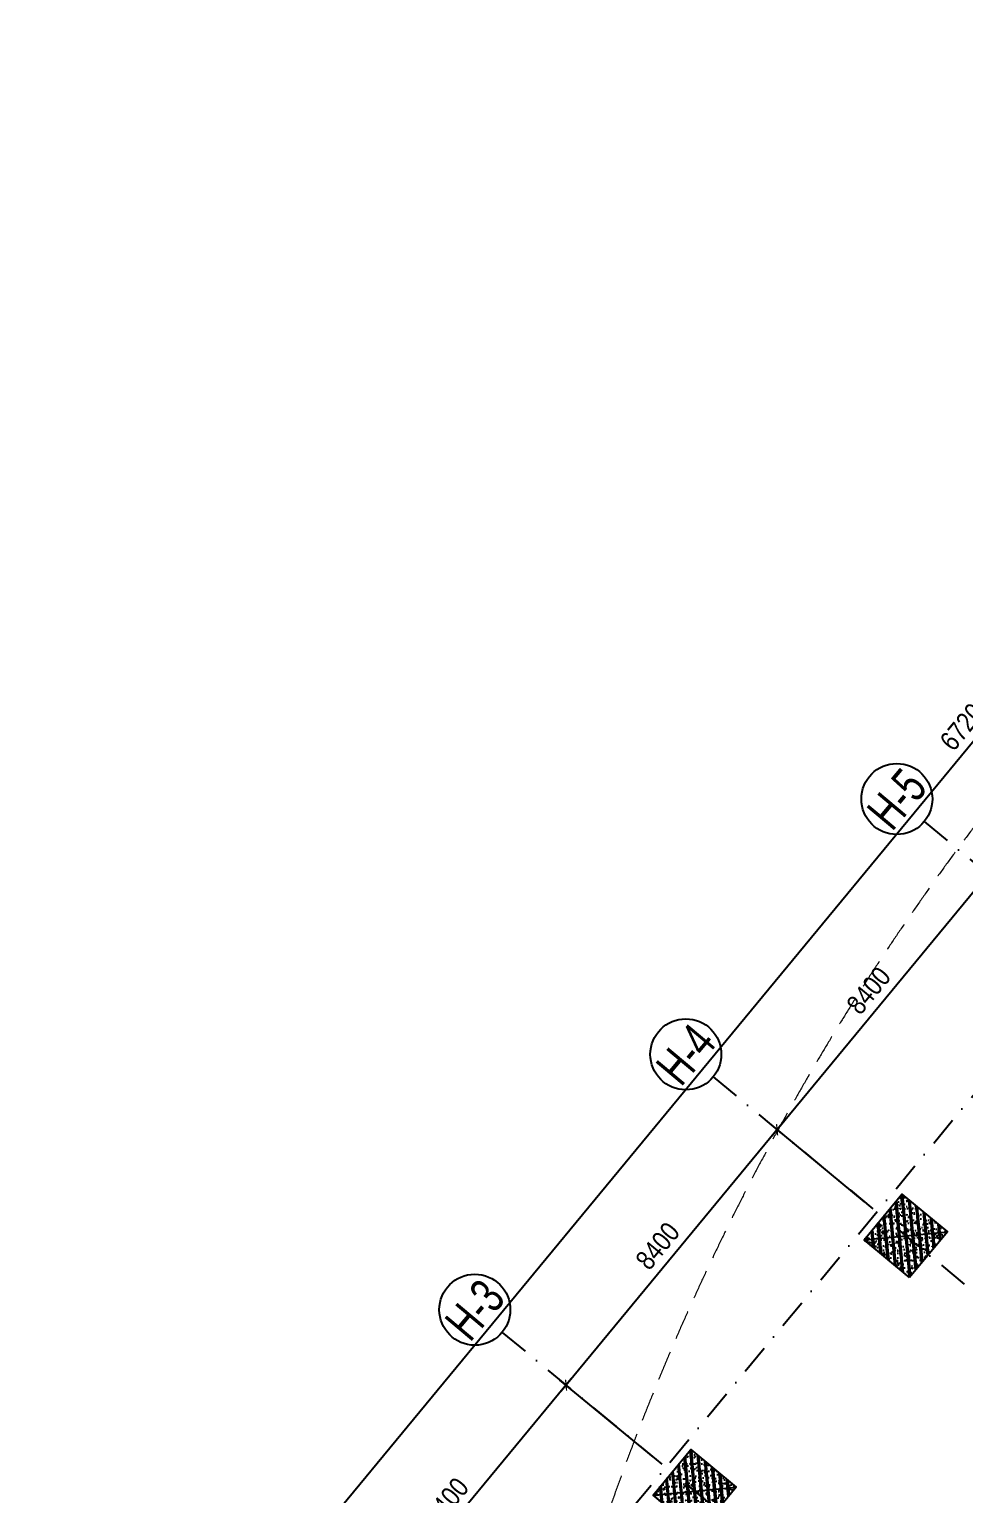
# Model space of a CAD drawing. Header units: millimetres. Extents: x -1307469 to 1307234, y -626931 to 1119422.
# Drawn here: x -129320 to -105610, y 90774 to 127938 of the extents above; entities that cross this region are included whole.
import ezdxf
from ezdxf.enums import TextEntityAlignment as Align

# ---------------------------------------------------------------- set-up
doc = ezdxf.new("R2010")
doc.units = ezdxf.units.MM
doc.header["$LTSCALE"] = 300
doc.header["$MEASUREMENT"] = 0
doc.linetypes.add('DASHDOT', pattern=[1, 0.5, -0.25, 0, -0.25])
doc.linetypes.add('HIDDEN', pattern=[0.375, 0.25, -0.125])
doc.layers.add('KT-Chi gioi XD', color=7, linetype='HIDDEN', true_color=0x0066cc)
for name, color, linetype in [('KT-Kich thuoc', 9, 'Continuous'), ('KT-Luoi truc South Tower', 8, 'DASHDOT'), ('KT-Net cot vach', 6, 'Continuous'), ('ST_MBDV Cot vach 220805$0$AUDIT_I_220805193045-1', 50, 'Continuous')]:
    doc.layers.add(name, color=color, linetype=linetype)
doc.styles.add('Arial Narrow', font='ARIALN.TTF')
doc.styles.add('ST_MBDV Cot vach 220805$0$HBA-Text', font='GOTHIC.TTF')
doc.dimstyles.new('ccu12-200', dxfattribs={"dimscale": 200, "dimtxt": 2.5, "dimasz": 1, "dimexe": 1, "dimexo": 2, "dimgap": 1, "dimtad": 1, "dimdec": 0, "dimdsep": 46, "dimtxsty": 'Arial Narrow', "dimblk": 'ARCHTICK', "dimcen": -1, "dimdle": 1, "dimclrd": 256, "dimclre": 256, "dimclrt": 3, "dimadec": 0, "dimazin": 2, "dimtfac": 0.1, "dimtdec": 0, "dimtmove": 0, "dimatfit": 1, "dimldrblk": 'ARCHTICK', "dimfxl": 1, "dimtvp": 0.833333, "dimtolj": 1, "dimtzin": 12, "dimarcsym": 0})
pattern_1 = [(50, (550, 1550), (286.904, -25.1), [30, -330]), (355, (550, 1550), (-55.5, 300.877), [24, -264]), (100.451, (573.9, 1547.9), (231.404, 275.776), [25.496, -280.457]), (46.184, (550, 1630), (426.896, -66.21), [45, -495]), (96.636, (585.57, 1624.5), (373.865, 389.65), [38.244, -420.685]), (351.184, (550, 1630), (373.865, 389.65), [36, -396]), (21, (590, 1610), (238.763, -161.048), [30, -330]), (326, (590, 1610), (97.326, 290.06), [24, -264]), (71.451, (609.9, 1596.58), (336.09, 129.012), [25.496, -280.457]), (37.5, (550, 1550), (4.864, 133.1575), [0, -260.8, 0, -268, 0, -265]), (7.5, (550, 1550), (105.228, 157.765), [0, -152.8, 0, -254.8, 0, -101]), (327.5, (460.8, 1550), (213.529, -9.022), [0, -100, 0, -312, 0, -414]), (317.5, (420.8, 1550), (233.274, 40.042), [0, -130, 0, -207.2, 0, -294]), (45, (550, 1550), (-120.208, 120.208), []), (45, (550, 1599), (-120.208, 120.208), [])]

# ---------------------------------------------------------------- blocks, each defined once
blk = doc.blocks.new('_ARCHTICK')
at = {"color": 0, "linetype": 'ByBlock', "const_width": 0.15}
blk.add_lwpolyline([(-0.5, -0.5), (0.5, 0.5)], dxfattribs=at)
blk = doc.blocks.new('*D427')
at = {"layer": 'Defpoints', "color": 0, "transparency": 16777216}
for p in [(-102489, 104421, 0), (-110365, 100031), (-107841, 97947, 0)]:
    blk.add_point(p, dxfattribs=at)
at = {"layer": 'KT-Kich thuoc', "lineweight": -2, "transparency": 16777216}
for p, q in [((-104889, 106662), (-110492, 99877)), ((-102797, 104675), (-105170, 106635)), ((-108149, 98201), (-110519, 100159))]:
    blk.add_line(p, q, dxfattribs=at)
at = {"layer": 'KT-Kich thuoc', "lineweight": -2, "transparency": 16777216, "xscale": 200, "yscale": 200, "zscale": 200}
for p, rotation in [((-105016, 106508), 50.44882678931273), ((-110365, 100031), 230.4488267893127)]:
    blk.add_blockref('_ARCHTICK', p, dxfattribs=dict(at, rotation=rotation))
at = {"layer": 'KT-Kich thuoc', "color": 3, "transparency": 16777216, "insert": (-108042, 103560), "char_height": 500, "attachment_point": 5, "rotation": 50.4488, "style": 'Arial Narrow'}
blk.add_mtext('\\A1;8400', dxfattribs=at)
blk = doc.blocks.new('*D428')
at = {"layer": 'Defpoints', "color": 0, "transparency": 16777216}
for p in [(-107837, 97944, 0), (-115714, 93554), (-113190, 91470, 0)]:
    blk.add_point(p, dxfattribs=at)
at = {"layer": 'KT-Kich thuoc', "lineweight": -2, "transparency": 16777216}
for p, q in [((-110238, 100185), (-115841, 93400)), ((-108146, 98199), (-110519, 100159)), ((-113498, 91724), (-115868, 93682))]:
    blk.add_line(p, q, dxfattribs=at)
at = {"layer": 'KT-Kich thuoc', "lineweight": -2, "transparency": 16777216, "xscale": 200, "yscale": 200, "zscale": 200}
for p, rotation in [((-110365, 100031), 50.44882678931273), ((-115714, 93554), 230.4488267893127)]:
    blk.add_blockref('_ARCHTICK', p, dxfattribs=dict(at, rotation=rotation))
at = {"layer": 'KT-Kich thuoc', "color": 3, "transparency": 16777216, "insert": (-113391, 97083), "char_height": 500, "attachment_point": 5, "rotation": 50.4488, "style": 'Arial Narrow'}
blk.add_mtext('\\A1;8400', dxfattribs=at)
blk = doc.blocks.new('*D429')
at = {"layer": 'Defpoints', "color": 0, "transparency": 16777216}
for p in [(-113186, 91467, 0), (-121063, 87077), (-118539, 84993, 0)]:
    blk.add_point(p, dxfattribs=at)
at = {"layer": 'KT-Kich thuoc', "lineweight": -2, "transparency": 16777216}
for p, q in [((-115587, 93709), (-121190, 86923)), ((-113495, 91722), (-115868, 93682)), ((-118847, 85248), (-121217, 87205))]:
    blk.add_line(p, q, dxfattribs=at)
at = {"layer": 'KT-Kich thuoc', "lineweight": -2, "transparency": 16777216, "xscale": 200, "yscale": 200, "zscale": 200}
for p, rotation in [((-115714, 93554), 50.44882678931273), ((-121063, 87077), 230.4488267893127)]:
    blk.add_blockref('_ARCHTICK', p, dxfattribs=dict(at, rotation=rotation))
at = {"layer": 'KT-Kich thuoc', "color": 3, "transparency": 16777216, "insert": (-118739, 90606), "char_height": 500, "attachment_point": 5, "rotation": 50.4488, "style": 'Arial Narrow'}
blk.add_mtext('\\A1;8400', dxfattribs=at)
blk = doc.blocks.new('*U348')
h = blk.add_hatch()
h.set_pattern_fill('VATLIEU04', color=250, scale=40, style=0, pattern_type=2)
h.set_pattern_definition(pattern_1)
h.paths.add_polyline_path([(-475, -475), (1025, -475), (1025, 1025), (-475, 1025)])
at = {"color": 6, "ltscale": 0.25}
blk.add_lwpolyline([(-475, -475), (1025, -475), (1025, 1025), (-475, 1025)], close=True, dxfattribs=at)
at = {"layer": 'Defpoints', "linetype": 'ByBlock', "ltscale": 30}
for p, q in [((1025, -475), (-475, 1025)), ((-475, -475), (1025, 1025))]:
    blk.add_line(p, q, dxfattribs=at)
blk = doc.blocks.new('*U352')
h = blk.add_hatch()
h.set_pattern_fill('VATLIEU04', color=250, scale=40, style=0, pattern_type=2)
h.set_pattern_definition(pattern_1)
h.paths.add_polyline_path([(-475, -475), (1025, -475), (1025, 1025), (-475, 1025)])
at = {"color": 6, "ltscale": 0.25}
blk.add_lwpolyline([(-475, -475), (1025, -475), (1025, 1025), (-475, 1025)], close=True, dxfattribs=at)
at = {"layer": 'Defpoints', "linetype": 'ByBlock', "ltscale": 30}
for p, q in [((1025, -475), (-475, 1025)), ((-475, -475), (1025, 1025))]:
    blk.add_line(p, q, dxfattribs=at)
blk = doc.blocks.new('ST_MBDV Cot vach 220805$0$GRID-SYM-flat-103')
at = {"layer": 'ST_MBDV Cot vach 220805$0$AUDIT_I_220805193045-1'}
blk.add_circle((0, 0, 0), 900, dxfattribs=at)
at = {"layer": 'ST_MBDV Cot vach 220805$0$AUDIT_I_220805193045-1', "style": 'ST_MBDV Cot vach 220805$0$HBA-Text'}
blk.add_attdef('GRID', text='', height=900, rotation=19.0471, dxfattribs=at).set_placement((0, 0, 0), align=Align.MIDDLE_CENTER)
blk = doc.blocks.new('*D401')
at = {"layer": 'Defpoints', "color": 0, "transparency": 16777216}
for p in [(-85499, 133966), (-81097, 130331), (-123887, 78516, 0)]:
    blk.add_point(p, dxfattribs=at)
at = {"layer": 'KT-Kich thuoc', "lineweight": -2, "transparency": 16777216}
for p, q in [((-128417, 81997), (-85371, 134121)), ((-81405, 130586), (-85653, 134094)), ((-124196, 78771), (-128444, 82279))]:
    blk.add_line(p, q, dxfattribs=at)
at = {"layer": 'KT-Kich thuoc', "lineweight": -2, "transparency": 16777216, "xscale": 200, "yscale": 200, "zscale": 200}
for p, rotation in [((-85499, 133966), 50.44882697620305), ((-128289, 82151), 230.4488269762031)]:
    blk.add_blockref('_ARCHTICK', p, dxfattribs=dict(at, rotation=rotation))
at = {"layer": 'KT-Kich thuoc', "color": 3, "transparency": 16777216, "insert": (-105576, 110369), "char_height": 500, "attachment_point": 5, "rotation": 50.4488, "style": 'Arial Narrow'}
blk.add_mtext('\\A1;67200', dxfattribs=at)

msp = doc.modelspace()

# ---------------------------------------------------------------- linework, layer by layer
at = {"layer": 'KT-Chi gioi XD', "lineweight": 13, "ltscale": 10, "elevation": 0, "flags": 128}
msp.add_lwpolyline([(-29078.1, 143772.1), (-33774.2, 161645), (-36124.3, 162456.9), (-45058.2, 155685.5), (-68562, 137753.5), (-92229.5, 120645.5, 0.684877), (-61797, 6849.6), (-41426.4, 4693.7), (-2997.3, 5908.3), (-146.9, 9554.9)], format="xyb", close=True, dxfattribs=at)
at = {"layer": 'KT-Luoi truc South Tower', "ltscale": 5}
for p, q in [((-129319.6, 71931.2), (-78164.4, 133874.7)), ((-106635.5, 107845.3), (-82897.7, 88241.7)), ((-111984.3, 101368.4), (-88246.5, 81764.8)), ((-117333.1, 94891.5), (-93595.3, 75288))]:
    msp.add_line(p, q, dxfattribs=at)

# ---------------------------------------------------------------- block references
at = {"layer": 'KT-Kich thuoc'}
ref = msp.add_blockref('ST_MBDV Cot vach 220805$0$GRID-SYM-flat-103', (-107329.4, 108418.4, 0), dxfattribs=at)
ref.add_attrib('GRID', 'H-5', dxfattribs={"layer": 'ST_MBDV Cot vach 220805$0$AUDIT_I_220805193045-1', "height": 900, "rotation": 50, "style": 'ST_MBDV Cot vach 220805$0$HBA-Text', "width": 0.75}).set_placement((-107329.4, 108418.4, 0), align=Align.MIDDLE_CENTER)
ref = msp.add_blockref('ST_MBDV Cot vach 220805$0$GRID-SYM-flat-103', (-112678.2, 101941.5, 0), dxfattribs=at)
ref.add_attrib('GRID', 'H-4', dxfattribs={"layer": 'ST_MBDV Cot vach 220805$0$AUDIT_I_220805193045-1', "height": 900, "rotation": 50, "style": 'ST_MBDV Cot vach 220805$0$HBA-Text', "width": 0.75}).set_placement((-112678.2, 101941.5, 0), align=Align.MIDDLE_CENTER)
ref = msp.add_blockref('ST_MBDV Cot vach 220805$0$GRID-SYM-flat-103', (-118027.1, 95464.6, 0), dxfattribs=at)
ref.add_attrib('GRID', 'H-3', dxfattribs={"layer": 'ST_MBDV Cot vach 220805$0$AUDIT_I_220805193045-1', "height": 900, "rotation": 50, "style": 'ST_MBDV Cot vach 220805$0$HBA-Text', "width": 0.75}).set_placement((-118027.1, 95464.6, 0), align=Align.MIDDLE_CENTER)
at = {"layer": 'KT-Net cot vach', "linetype": 'ByBlock', "xscale": -1, "rotation": 320.4488276923478}
for name, p in [('*U352', (-107068.1, 96951.7)), ('*U348', (-112417, 90474.7))]:
    msp.add_blockref(name, p, dxfattribs=at)

# ---------------------------------------------------------------- dimensions: what is measured, and where the dimension line sits
at = {"layer": 'KT-Kich thuoc'}
dim = msp.add_linear_dim(base=(-85498.7, 133966.3), p1=(-123887.5, 78516, 0), p2=(-81096.7, 130331), angle=50.44883, dimstyle='ccu12-200', dxfattribs=at)
dim.commit()
dim.dimension.update_dxf_attribs({"geometry": '*D401', "text_midpoint": (-105225.4, 110079.4), "dimtype": 161})
for base, p1, p2, picture, middle in [((-110365.1, 100031.2), (-102488.6, 104420.7, 0), (-107840.9, 97946.7, 0), '*D427', (-108041.7, 103559.5)), ((-115713.9, 93554.3), (-107837.5, 97943.8, 0), (-113189.8, 91469.8, 0), '*D428', (-113390.5, 97082.7)), ((-121062.8, 87077.4), (-113186.3, 91466.9, 0), (-118538.6, 84992.9, 0), '*D429', (-118739.4, 90605.8))]:
    dim = msp.add_linear_dim(base=base, p1=p1, p2=p2, angle=50.44883, dimstyle='ccu12-200', dxfattribs=at)
    dim.commit()
    dim.dimension.update_dxf_attribs({"geometry": picture, "text_midpoint": middle})

doc.saveas('drawing.dxf')
